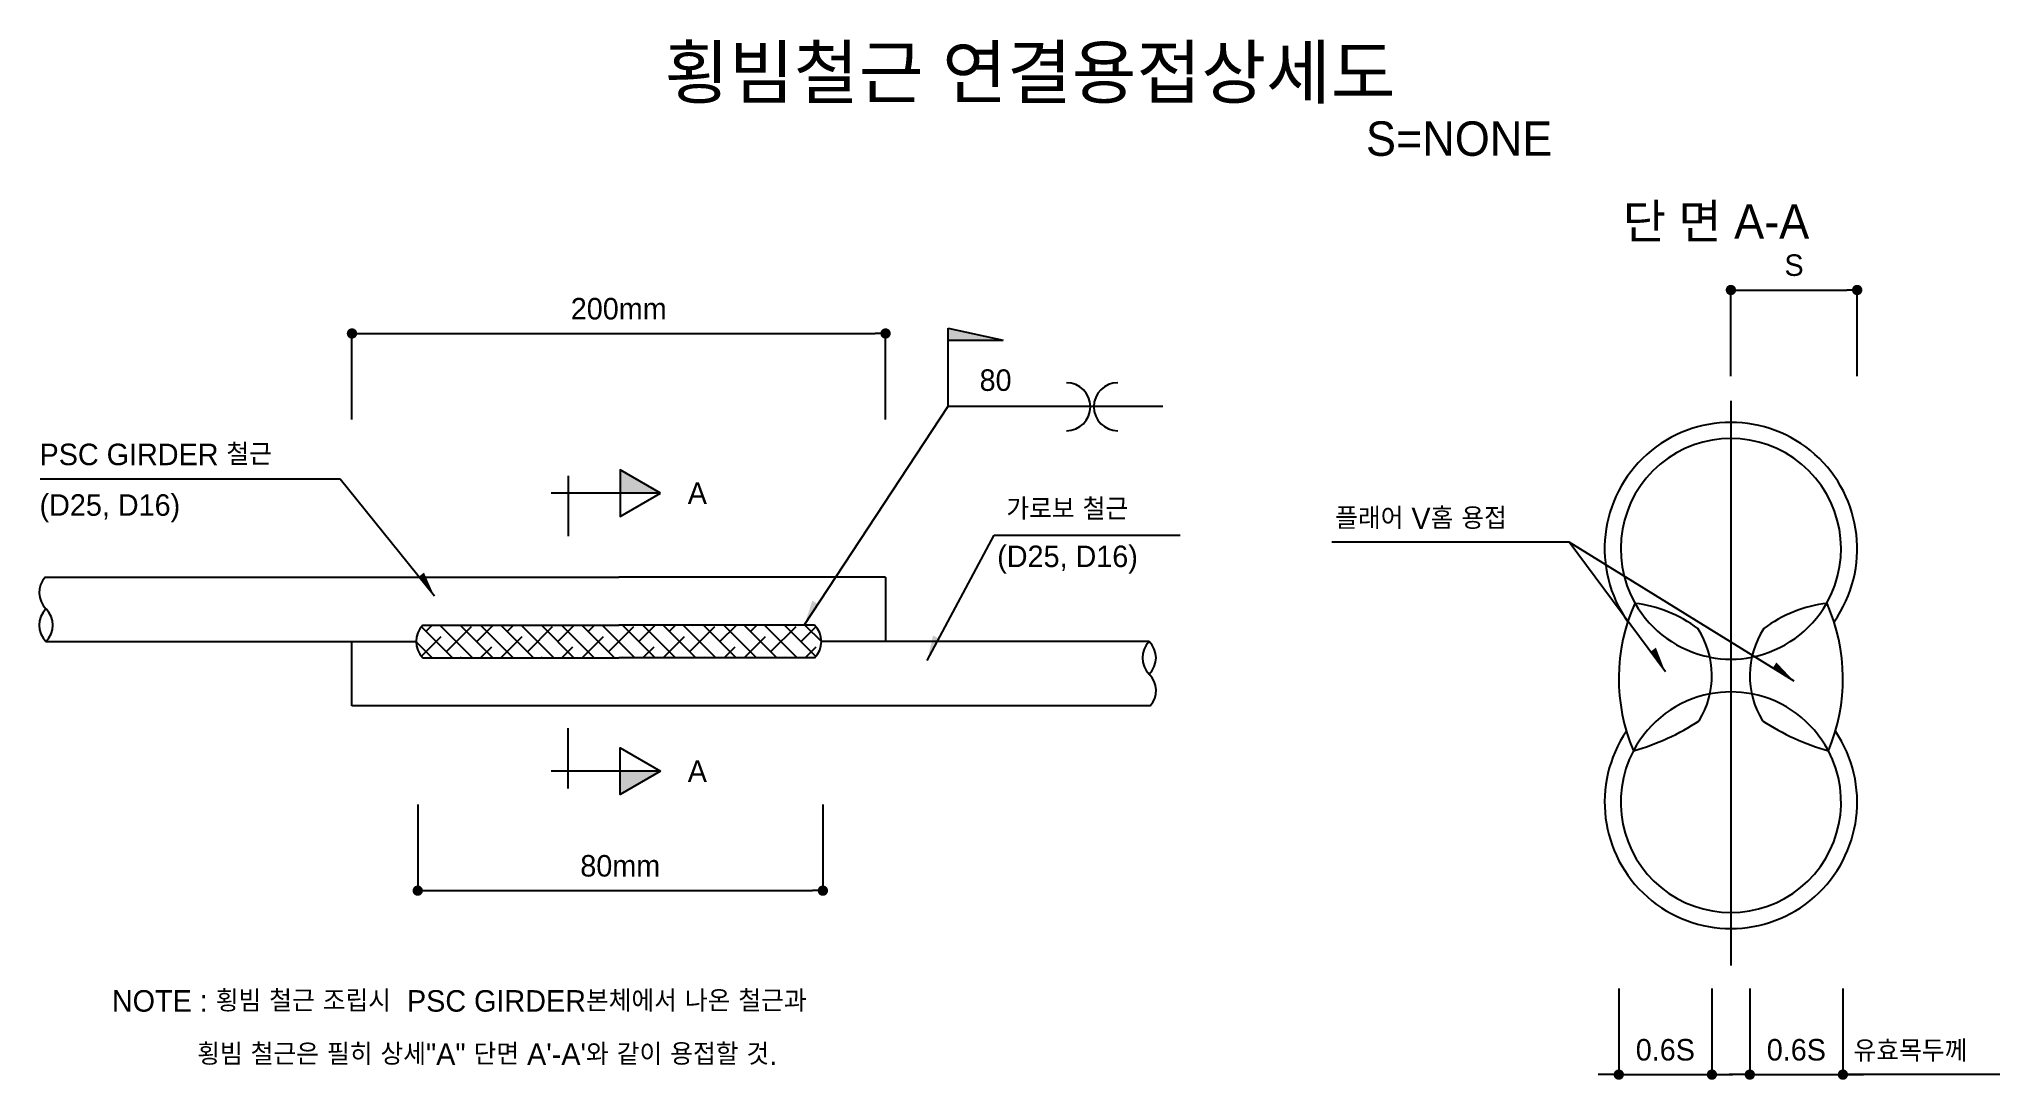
# Model space of a CAD drawing. Header units: millimetres. Extents: x -115 to 113, y -117 to 4.
import ezdxf
from ezdxf.enums import TextEntityAlignment as Align

# ---------------------------------------------------------------- set-up
doc = ezdxf.new("R2010")
doc.units = ezdxf.units.MM
doc.header["$LTSCALE"] = 500
doc.header["$MEASUREMENT"] = 0
doc.linetypes.add('CENTER', pattern=[2, 1.25, -0.25, 0.25, -0.25])
doc.styles.add('GHS', font='djdg.shx', dxfattribs={"bigfont": 'ghs.shx'})
doc.styles.add('주TITLE', font='Gulim.ttf')

# ---------------------------------------------------------------- blocks, each defined once
blk = doc.blocks.new('arw1')
at = {"color": 1}
blk.add_solid([(0, 0), (2.9, 0.78), (2.9, 0)], dxfattribs=at)
blk = doc.blocks.new('SECARW')
for p, q in [((-5, 10.71), (-5, 6.02)), ((-5, 6.02), (-5, -2)), ((-7, 0), (0, 0))]:
    blk.add_line(p, q)
blk.add_lwpolyline([(-5, 10.71), (-7.71, 6.02), (-2.29, 6.02)], close=True)
blk.add_solid([(-7.71, 6.02), (-5, 6.02), (-5, 10.71)])
blk = doc.blocks.new('DOT')
at = {"color": 1}
blk.add_line((0, 0), (-1, 0), dxfattribs=at)
at = {"color": 7, "const_width": 0.5}
blk.add_lwpolyline([(-0.25, 0, 1), (0.25, 0, 1)], format="xyb", close=True, dxfattribs=at)

msp = doc.modelspace()

# ---------------------------------------------------------------- linework, layer by layer
at = {"color": 1}
for p, q in [((81.48, -35.3), (81.48, -25.3)), ((82.68, -25.3), (94.96, -25.3)), ((96.16, -35.3), (96.16, -25.3)), ((-78.82, -40.35), (-78.82, -30.35)), ((-77.62, -30.35), (-17.99, -30.35)), ((-16.79, -40.35), (-16.79, -30.35)), ((-9.59, -31.13), (-3.1, -31.13)), ((-9.52, -29.74), (-3.1, -31.13)), ((-9.52, -38.8), (-9.52, -29.74)), ((-26.24, -64.24), (-9.52, -38.8)), ((-9.52, -38.8), (15.46, -38.8)), ((-80.21, -47.26), (-115.08, -47.26)), ((-69.24, -60.87), (-80.21, -47.26)), ((-11.95, -68.36), (-4.17, -53.79)), ((-4.17, -53.79), (17.47, -53.79)), ((62.68, -54.58), (35.09, -54.58)), ((73.86, -69.65), (62.68, -54.58)), ((88.82, -70.75), (62.68, -54.58)), ((-114.5, -58.66), (-47.81, -58.66)), ((-16.79, -58.66), (-47.81, -58.66)), ((-16.79, -58.66), (-16.79, -66.14)), ((-70.75, -64.44), (-67.15, -68.04)), ((-70.74, -67.85), (-68.45, -65.56)), ((-70.57, -64.24), (-47.81, -64.24)), ((-70.22, -64.97), (-69.49, -64.24)), ((-68.59, -64.24), (-64.79, -68.04)), ((-67.86, -67.33), (-64.91, -64.38)), ((-66.23, -64.24), (-62.43, -68.04)), ((-64.32, -66.15), (-62.41, -64.24)), ((-63.88, -64.24), (-60.08, -68.04)), ((-61.52, -64.24), (-57.72, -68.04)), ((-61.5, -68.04), (-59.02, -65.56)), ((-60.79, -64.97), (-60.06, -64.24)), ((-59.16, -64.24), (-55.36, -68.04)), ((-58.43, -67.33), (-55.49, -64.38)), ((-56.8, -64.24), (-53.01, -68.04)), ((-54.9, -66.15), (-52.99, -64.24)), ((-54.45, -64.24), (-50.65, -68.04)), ((-52.09, -64.24), (-48.29, -68.04)), ((-52.07, -68.04), (-49.59, -65.56)), ((-51.36, -64.97), (-50.63, -64.24)), ((-49.73, -64.24), (-45.94, -68.04)), ((-49, -67.33), (-46.06, -64.38)), ((-25.04, -64.24), (-47.81, -64.24)), ((-47.38, -64.24), (-43.58, -68.04)), ((-45.47, -66.15), (-43.56, -64.24)), ((-45.02, -64.24), (-41.22, -68.04)), ((-42.66, -64.24), (-38.86, -68.04)), ((-42.64, -68.04), (-40.16, -65.56)), ((-41.93, -64.97), (-41.2, -64.24)), ((-40.31, -64.24), (-36.51, -68.04)), ((-39.58, -67.33), (-36.63, -64.38)), ((-37.95, -64.24), (-34.15, -68.04)), ((-36.04, -66.15), (-34.13, -64.24)), ((-35.59, -64.24), (-31.79, -68.04)), ((-33.23, -64.24), (-29.44, -68.04)), ((-33.22, -68.04), (-30.74, -65.56)), ((-32.5, -64.97), (-31.77, -64.24)), ((-30.88, -64.24), (-27.08, -68.04)), ((-30.15, -67.33), (-27.2, -64.38)), ((-28.52, -64.24), (-24.89, -67.87)), ((-26.61, -66.15), (-24.88, -64.42)), ((-26.16, -64.24), (-24.25, -66.15)), ((-114.39, -66.14), (-71.36, -66.14)), ((-78.82, -73.62), (-78.82, -66.14)), ((-71.36, -66.18), (-69.51, -68.04)), ((-70.57, -68.04), (-47.81, -68.04)), ((-66.21, -68.04), (-66.09, -67.92)), ((-63.86, -68.04), (-62.56, -66.74)), ((-56.79, -68.04), (-56.66, -67.92)), ((-54.43, -68.04), (-53.13, -66.74)), ((-25.04, -68.04), (-47.81, -68.04)), ((-47.36, -68.04), (-47.24, -67.92)), ((-45, -68.04), (-43.7, -66.74)), ((-37.93, -68.04), (-37.81, -67.92)), ((-35.57, -68.04), (-34.27, -66.74)), ((-28.5, -68.04), (-28.38, -67.92)), ((-26.14, -68.04), (-24.84, -66.74)), ((13.86, -66.14), (-24.25, -66.14)), ((13.97, -73.62), (-78.82, -73.62)), ((-71.18, -85.08), (-71.18, -95.08)), ((-24.08, -85.08), (-24.08, -95.08)), ((-69.98, -95.08), (-25.28, -95.08)), ((68.45, -106.45), (68.45, -116.45)), ((79.27, -106.45), (79.27, -116.45)), ((83.68, -106.45), (83.68, -116.45)), ((94.5, -106.45), (94.5, -116.45)), ((67.25, -116.45), (66.05, -116.45)), ((68.45, -116.45), (79.27, -116.45)), ((80.47, -116.45), (81.67, -116.45)), ((82.48, -116.45), (81.28, -116.45)), ((83.68, -116.45), (94.5, -116.45)), ((112.74, -116.45), (94.5, -116.45)), ((95.7, -116.45), (96.9, -116.45))]:
    msp.add_line(p, q, dxfattribs=at)
at = {"color": 1, "linetype": 'CENTER'}
msp.add_line((81.48, -38.16), (81.48, -103.76), dxfattribs=at)
at = {"color": 1}
for centre, radius, start, end in [((4.23, -38.86), 2.79, 270, 90), ((10.21, -38.86), 2.79, 90, 270), ((81.48, -55.36), 14.68, 324.7481, 215.2519), ((81.48, -55.36), 12.81, 330.2893, 209.7107), ((-112.49, -60.44), 2.69, 138.4928, 225), ((-112.49, -64.24), 2.69, 135, 225), ((-116.29, -64.24), 2.69, 315, 45), ((90.07, -70.45), 21.62, 156.1506, 202.8053), ((68.53, -76.81), 15.21, 53.1667, 83.3174), ((81.48, -55.36), 12.81, 209.7107, 258.9974), ((81.48, -55.36), 12.81, 281.0026, 330.2893), ((94.42, -76.81), 15.21, 96.6826, 126.8333), ((72.88, -70.45), 21.62, 337.1947, 23.8494), ((-68.67, -66.14), 2.69, 135, 225), ((-26.94, -66.14), 2.69, 315, 45), ((69.21, -70.11), 10.06, 328.7001, 32.9703), ((93.74, -70.11), 10.06, 147.0297, 211.2999), ((15.76, -68.04), 2.69, 135, 225), ((11.96, -68.04), 2.69, 315, 45), ((81.48, -55.38), 12.81, 259.0633, 280.9367), ((11.96, -71.84), 2.69, 318.4928, 45), ((81.48, -84.8), 12.81, 100.9367, 152.2003), ((81.48, -84.8), 12.81, 79.0633, 100.9367), ((81.48, -84.8), 12.81, 27.7997, 79.0633), ((81.48, -84.8), 14.68, 145.8153, 34.1847), ((63.15, -53.29), 26.47, 285.3232, 303.6186), ((99.81, -53.29), 26.47, 236.3814, 254.6768), ((81.48, -84.8), 12.81, 152.2003, 27.7997)]:
    msp.add_arc(centre, radius, start, end, dxfattribs=at)
msp.add_solid([(-9.52, -29.74), (-9.59, -31.13), (-3.1, -31.13)], dxfattribs=at)

# ---------------------------------------------------------------- block references
at = {"color": 1, "xscale": 1.2, "yscale": 1.2, "zscale": 1.2, "rotation": 180}
for p in [(81.48, -25.3), (-78.82, -30.35), (-71.18, -95.08), (79.27, -116.45), (94.5, -116.45)]:
    msp.add_blockref('DOT', p, dxfattribs=at)
at = {"color": 1, "xscale": 1.2, "yscale": 1.2, "zscale": 1.2}
for p in [(96.16, -25.3), (-16.79, -30.35), (-24.08, -95.08), (68.45, -116.45), (83.68, -116.45)]:
    msp.add_blockref('DOT', p, dxfattribs=at)
at = {"color": 7}
for name, p, rotation in [('SECARW', (-53.67, -53.9), 270), ('arw1', (-26.24, -64.24), 56.67405360142622), ('arw1', (-11.95, -68.36), 61.90780549855685)]:
    msp.add_blockref(name, p, dxfattribs=dict(at, rotation=rotation))
at = {"color": 1, "yscale": -1, "rotation": 128.8508327466159}
msp.add_blockref('arw1', (-69.24, -60.87), dxfattribs=at)
at = {"color": 7, "yscale": -1}
for p, rotation in [((73.86, -69.65), 126.5457860156848), ((88.82, -70.75), 148.2582046353623)]:
    msp.add_blockref('arw1', p, dxfattribs=dict(at, rotation=rotation))
at = {"color": 7, "xscale": -1, "rotation": 270}
msp.add_blockref('SECARW', (-53.67, -76.2), dxfattribs=at)

# ---------------------------------------------------------------- texts
at = {"color": 6, "style": '주TITLE'}
msp.add_text('횡빔철근 연결용접상세도', height=6, dxfattribs=at).set_placement((0, 0), align=Align.MIDDLE_CENTER)
at = {"color": 4, "style": '주TITLE'}
msp.add_text('S=NONE', height=4, dxfattribs=at).set_placement((49.89, -9.71), align=Align.CENTER)
at = {"color": 6, "style": '주TITLE'}
msp.add_text('단 면 A-A', height=4, dxfattribs=at).set_placement((79.75, -19.33), align=Align.CENTER)
at = {"color": 0, "style": 'GHS'}
for s, p in [('80', (-5.86, -37.02)), ('PSC GIRDER 철근', (-115.14, -45.65)), ('(D25, D16)', (-115.14, -51.53)), ('가로보 철근', (-2.74, -52)), ('플래어 V홈 용접', (35.48, -53.08)), ('(D25, D16)', (-3.81, -57.49)), ('NOTE : 횡빔 철근 조립시  PSC GIRDER본체에서 나온 철근과', (-106.73, -109.14)), ('      횡빔 철근은 필히 상세"A" 단면 A\'-A\'와 같이 용접할 것.', (-102.38, -115.33)), ('유효목두께', (95.74, -114.95))]:
    msp.add_text(s, height=2.5, dxfattribs=at).set_placement(p)
at = {"color": 7, "style": 'GHS'}
for p in [(-38.67, -48.9), (-38.67, -81.2)]:
    msp.add_text('A', height=2.5, dxfattribs=at).set_placement(p, align=Align.MIDDLE)
at = {"color": 0, "char_height": 2.5, "attachment_point": 5, "style": 'GHS'}
for s, insert in [('\\A1;S', (88.82, -22.43)), ('\\A1;200mm', (-47.81, -27.49)), ('\\A1;80mm', (-47.63, -92.21)), ('\\A1;0.6S', (73.86, -113.58)), ('\\A1;0.6S', (89.09, -113.58))]:
    msp.add_mtext(s, dxfattribs=dict(at, insert=insert))

doc.saveas('drawing.dxf')
